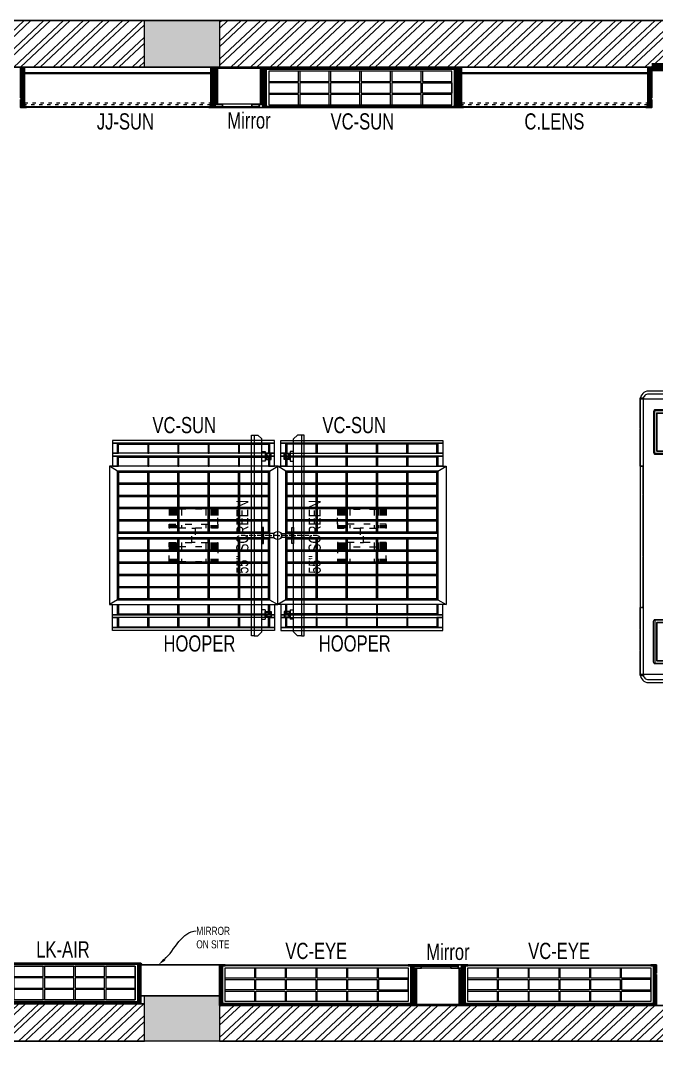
# Model space of a CAD drawing. Header units: feet. Extents: x 2953239 to 2976710, y -6058765 to -6052421.
# Drawn here: x 2962333 to 2966262, y -6058765 to -6052421 of the extents above; entities that cross this region are included whole.
import ezdxf
from ezdxf import colors
from ezdxf.entities.mleader import LeaderData, LeaderLine
from ezdxf.math import Vec2, Vec3

# ---------------------------------------------------------------- set-up
doc = ezdxf.new("R2010")
doc.units = ezdxf.units.FT
doc.header["$LTSCALE"] = 33
doc.header["$MEASUREMENT"] = 0
for name, pattern in [('ACAD_ISO03W100', [30, 12, -18]), ('DASHDOT2', [0.5, 0.25, -0.125, 0, -0.125]), ('HIDDENX2', [0.75, 0.5, -0.25])]:
    doc.linetypes.add(name, pattern=pattern)
doc.layers.add('A-WALL', color=1, linetype='Continuous')
for name, color, linetype, lineweight in [('Column', 243, 'Continuous', 9), ('LENS-DIM', 252, 'Continuous', 5), ('LENS-PARTITION', 21, 'Continuous', 25), ('LENS-TEXT', 31, 'Continuous', 5), ('LENS_DIMENSION', 193, 'Continuous', 0), ('LENS_TEXT', 31, 'Continuous', 5), ('LK-EQPMT', 3, 'Continuous', 18), ('LK-FF&E FLOOR', 1, 'Continuous', 9), ('LK-FF&E WALL', 1, 'Continuous', 9), ('LK-IT', 3, 'Continuous', 18), ('LK-MIRROR', 133, 'Continuous', 13), ('LN-ELEVATION-1', 81, 'Continuous', 25), ('LN-ELEVATION-2', 103, 'Continuous', 20), ('LN-ELEVATION-3', 125, 'Continuous', 18), ('LN-ELEVATION-4', 145, 'Continuous', 13), ('LN-ELEVATION-5', 167, 'Continuous', 5), ('LN-HATCH', 251, 'Continuous', 0), ('PLANO-TXT', 252, 'Continuous', 5)]:
    doc.layers.add(name, color=color, linetype=linetype, lineweight=lineweight)
doc.styles.add('LK TXT', font='GILC____.TTF', dxfattribs={"height": 100})
doc.styles.get("Standard").update_dxf_attribs({"font": 'GILC____.TTF'})
pattern_1 = [(223.1105193, (-3154256.6, 5463754.2), (56.8937008, -60.7755651), []), (223.1105193, (-3154295.82, 5463755.49), (56.8937008, -60.7755651), [])]
pattern_2 = [(45, (7858054.0837, 3504049.203), (-4.4901280605, 4.4901280605), [])]
pattern_3 = [(45, (7858558.917, 3503823.203), (-4.4901280605, 4.4901280605), [])]

# ---------------------------------------------------------------- blocks, each defined once
blk = doc.blocks.new('A$Ced2d732d')
at = {"layer": 'Column'}
h = blk.add_hatch(color=8, dxfattribs=at)
h.dxf.hatch_style = 1
h.paths.add_polyline_path([(17109, 6285.8), (17109, 6343.8), (16640, 6343.8), (16640, 6275.8), (16640, 6055.7), (17109, 6055.7)])
h.paths.add_polyline_path([(23471, 6343.8), (23091, 6343.8), (23091, 6125.8), (23091, 6055.8), (23241, 6055.8), (23471, 6055.8)])
h.paths.add_polyline_path([(23471, 309.8), (23241, 309.8), (23081, 309.8), (23081, 269.8), (23081, 39.7), (23471, 39.7)])
h.paths.add_polyline_path([(17097, 269.8), (17097, 319.8), (16640, 319.8), (16640, 259.8), (16640, 39.7), (17097, 39.7)])
h.paths.add_polyline_path([(10323, 259.8), (10323, 319.8), (9860, 319.8), (9860, 269.8), (9860, 39.7), (10323, 39.7)])
h.paths.add_polyline_path([(3427, 594.8), (2880, 595), (2880, 66.1), (2880, 39.7), (3427, 39.8), (3427, 269.8)])
h.paths.add_polyline_path([(750, 315), (440, 315), (0, 315), (0, 0), (750, 0)])
h.paths.add_polyline_path([(3394, 6343.8), (2880, 6343.8), (2880, 5813.8), (3394, 5813.8), (3394, 6055.8)])
h.paths.add_polyline_path([(750, 6338.8), (0, 6338.8), (0, 6023.8), (750, 6023.8)])
h.paths.add_polyline_path([(10323, 6276), (10323, 6343.8), (9860, 6343.8), (9860, 6286), (9860, 6055.8), (10323, 6055.8)])
at = {"layer": 'LN-HATCH'}
h = blk.add_hatch(dxfattribs=at)
h.set_pattern_fill('ANSI32', color=256, scale=222, angle=178.11052)
h.set_pattern_definition(pattern_1)
h.paths.add_polyline_path([(9860, 6286), (9860, 6343.8), (3394, 6343.8), (3394, 6055.8), (9860, 6055.8)])
h.paths.add_polyline_path([(16640, 6275.8), (16640, 6343.8), (10323, 6343.8), (10323, 6276), (10323, 6055.8), (16640, 6055.8)])
h.paths.add_polyline_path([(23091, 6343.8), (17109, 6343.8), (17109, 6285.8), (17109, 6125.8), (23091, 6125.8)])
h.paths.add_polyline_path([(23471, 6055.8), (23241, 6055.8), (23241, 309.8), (23471, 309.8)])
h.paths.add_polyline_path([(23081, 269.8), (17097, 269.8), (17097, 39.7), (23081, 39.7)])
h.paths.add_polyline_path([(9860, 269.8), (3427, 269.8), (3427, 39.7), (9860, 39.7)])
h = blk.add_hatch(dxfattribs=at)
h.set_pattern_fill('ANSI32', color=256, scale=222, angle=178.11052)
h.set_pattern_definition(pattern_1)
h.paths.add_polyline_path([(16640, 259.8), (10323, 259.8), (10323, 39.7), (16640, 39.7)])
at = {"layer": 'A-WALL'}
for p, q in [((3394, 6343.8), (17109, 6343.8)), ((3394, 6055.8), (9860, 6055.8)), ((10323, 6055.8), (16640, 6055.9)), ((9860, 269.8), (3427, 269.8)), ((16640, 259.8), (10323, 259.8)), ((9860, 39.7), (3427, 39.7)), ((16640, 39.7), (10323, 39.7))]:
    blk.add_line(p, q, dxfattribs=at)
at = {"layer": 'Column'}
for points in [[(10323, 6276), (10323, 6055.8), (9860, 6055.8), (9860, 6286), (9860, 6343.8), (10323, 6343.8)], [(10323, 259.8), (10323, 39.7), (9860, 39.7), (9860, 269.8), (9860, 319.8), (10323, 319.8)]]:
    blk.add_lwpolyline(points, close=True, dxfattribs=at)
blk = doc.blocks.new('VC HD 1200')
at = {"layer": 'LN-HATCH', "ltscale": 0.5}
h = blk.add_hatch(dxfattribs=at)
h.set_pattern_fill('ANSI31', color=256, scale=2)
h.set_pattern_definition([(45, (3760859.753, 1795248.936), (-4.490128061, 4.490128061), [])])
h.paths.add_polyline_path([(-1200, 250), (-1200, 60), (-1194, 60), (-1194, 50), (-1200, 50), (-1200, 6), (-1182, 6), (-1182, 250)])
h = blk.add_hatch(dxfattribs=at)
h.set_pattern_fill('ANSI31', color=256, scale=2)
h.set_pattern_definition(pattern_2)
h.paths.add_polyline_path([(0, 250), (0, 60), (-6, 60), (-6, 50), (0, 50), (0, 6), (-18, 6), (-18, 250)])
h = blk.add_hatch(dxfattribs=at)
h.set_pattern_fill('ANSI31', color=256, scale=2)
h.set_pattern_definition([(45, (7858047.0837, 3504049.203), (-4.4901280605, 4.4901280605), [])])
h.paths.add_polyline_path([(-1165, 6), (-1165, 0), (-1200, 0), (-1200, 6)])
h = blk.add_hatch(dxfattribs=at)
h.set_pattern_fill('ANSI31', color=256, scale=2)
h.set_pattern_definition(pattern_2)
h.paths.add_polyline_path([(-28, 6), (-28, 0), (0, 0), (0, 6)])
at = {"layer": 'LN-ELEVATION-1', "ltscale": 0.5}
for points in [[(-1200, 250), (-1200, 60), (-1194, 60), (-1194, 50), (-1200, 50), (-1200, 6), (-1182, 6), (-1182, 250)], [(-18, 238), (-1182, 238), (-1182, 244), (-18, 244)], [(0, 250), (0, 60), (-6, 60), (-6, 50), (0, 50), (0, 6), (-18, 6), (-18, 250)], [(-1165, 6), (-1165, 0), (-1200, 0), (-1200, 6)], [(-35, 6), (-35, 0), (0, 0), (0, 6)]]:
    blk.add_lwpolyline(points, close=True, dxfattribs=at)
at = {"layer": 'LN-ELEVATION-3', "ltscale": 0.5}
for p, q in [((-1182, 250), (-18, 250)), ((-1165, 6), (-35, 6)), ((-35, 0), (-1165, 0))]:
    blk.add_line(p, q, dxfattribs=at)
for points in [[(-1165, 226), (-35, 226), (-35, 18), (-1165, 18)], [(-1165, 226), (-983.3, 226), (-983.3, 162), (-1165, 162)], [(-975.3, 226), (-793.7, 226), (-793.7, 162), (-975.3, 162)], [(-785.7, 226), (-604, 226), (-604, 162), (-785.7, 162)], [(-596, 226), (-414.3, 226), (-414.3, 162), (-596, 162)], [(-406.3, 226), (-224.7, 226), (-224.7, 162), (-406.3, 162)], [(-216.7, 226), (-35, 226), (-35, 162), (-216.7, 162)], [(-1165, 90), (-983.3, 90), (-983.3, 154), (-1165, 154)], [(-975.3, 154), (-793.7, 154), (-793.7, 90), (-975.3, 90)], [(-785.7, 154), (-604, 154), (-604, 90), (-785.7, 90)], [(-596, 154), (-414.3, 154), (-414.3, 90), (-596, 90)], [(-406.3, 154), (-224.7, 154), (-224.7, 90), (-406.3, 90)], [(-216.7, 154), (-35, 154), (-35, 90), (-216.7, 90)], [(-1165, 82), (-983.3, 82), (-983.3, 18), (-1165, 18)], [(-975.3, 82), (-793.7, 82), (-793.7, 18), (-975.3, 18)], [(-785.7, 82), (-604, 82), (-604, 18), (-785.7, 18)], [(-596, 82), (-414.3, 82), (-414.3, 18), (-596, 18)], [(-406.3, 82), (-224.7, 82), (-224.7, 18), (-406.3, 18)], [(-216.7, 82), (-35, 82), (-35, 18), (-216.7, 18)]]:
    blk.add_lwpolyline(points, close=True, dxfattribs=at)
blk = doc.blocks.new('MIRROR')
at = {"layer": 'LN-HATCH', "ltscale": 0.5}
h = blk.add_hatch(dxfattribs=at)
h.set_pattern_fill('ANSI31', color=256, scale=2)
h.set_pattern_definition([(45, (4060433.7416, 1708720.787), (-4.4901280605, 4.4901280605), [])])
h.paths.add_polyline_path([(212.9, 101.3), (230.9, 101.3), (230.9, -127.7), (212.9, -127.7)])
h.paths.add_polyline_path([(230.9, 95.3), (494.9, 95.3), (494.9, 101.3), (230.9, 101.3)])
h.paths.add_polyline_path([(512.9, 101.3), (494.9, 101.3), (494.9, -127.7), (512.9, -127.7)])
at = {"layer": 'Defpoints'}
blk.add_lwpolyline([(512.9, 101.3), (212.9, 101.3), (212.9, -148.7), (512.9, -148.7)], close=True, dxfattribs=at)
at = {"layer": 'LN-ELEVATION-1'}
for points in [[(212.9, 101.3), (230.9, 101.3), (230.9, -127.7), (212.9, -127.7)], [(230.9, 95.3), (494.9, 95.3), (494.9, 101.3), (230.9, 101.3)], [(512.9, 101.3), (494.9, 101.3), (494.9, -127.7), (512.9, -127.7)], [(259.9, -141.7), (259.9, -127.7), (214.9, -127.7), (214.9, -148.7), (223.9, -148.7), (223.9, -147.2), (216.4, -147.2), (216.4, -141.7)], [(442.9, -141.7), (442.9, -127.7), (487.9, -127.7), (487.9, -148.7), (478.9, -148.7), (478.9, -147.2), (486.4, -147.2), (486.4, -141.7)], [(504.9, -148.7), (504.9, -147.2), (509.4, -147.2), (509.4, -129.2), (487.9, -129.2), (487.9, -127.7), (510.9, -127.7), (510.9, -148.7)]]:
    blk.add_lwpolyline(points, close=True, dxfattribs=at)
at = {"layer": 'LN-ELEVATION-2', "color": 4, "lineweight": 0}
blk.add_lwpolyline([(216.4, -141.7), (486.4, -141.7), (486.4, -147.2), (216.4, -147.2)], close=True, dxfattribs=at)
at = {"layer": 'LN-ELEVATION-2'}
blk.add_lwpolyline([(259.9, -141.7), (442.9, -141.7), (442.9, -127.7), (259.9, -127.7)], close=True, dxfattribs=at)
at = {"layer": 'LN-ELEVATION-4', "ltscale": 0.5}
blk.add_line((478.9, -148.7), (223.9, -148.7), dxfattribs=at)
blk = doc.blocks.new('CLENS 1200')
at = {"layer": 'LN-HATCH', "ltscale": 0.5}
h = blk.add_hatch(dxfattribs=at)
h.set_pattern_fill('ANSI31', color=256, scale=2)
h.set_pattern_definition([(45, (4092853.4493, 1690921.992), (-4.4901280605, 4.4901280605), [])])
h.paths.add_polyline_path([(0, 250), (0, 60), (6, 60), (6, 50), (0, 50), (0, 6), (25, 6), (25, 250)])
h.paths.add_polyline_path([(1175, 210), (25, 210), (25, 216), (1175, 216)])
h.paths.add_polyline_path([(35, 6), (35, 0), (0, 0), (0, 6)])
h.paths.add_polyline_path([(1200, 250), (1200, 60), (1194, 60), (1194, 50), (1200, 50), (1200, 6), (1175, 6), (1175, 250)])
h.paths.add_polyline_path([(1165, 6), (1165, 0), (1200, 0), (1200, 6)])
at = {"layer": 'LN-ELEVATION-1', "ltscale": 0.5}
for points in [[(0, 250), (0, 60), (6, 60), (6, 50), (0, 50), (0, 6), (25, 6), (25, 250)], [(1175, 210), (25, 210), (25, 216), (1175, 216)], [(1200, 250), (1200, 60), (1194, 60), (1194, 50), (1200, 50), (1200, 6), (1175, 6), (1175, 250)], [(35, 6), (35, 0), (0, 0), (0, 6)], [(1165, 6), (1165, 0), (1200, 0), (1200, 6)]]:
    blk.add_lwpolyline(points, close=True, dxfattribs=at)
at = {"layer": 'LN-ELEVATION-3', "ltscale": 0.5}
for p, q in [((25, 250), (1175, 250)), ((35, 6), (1165, 6)), ((1165, 0), (35, 0))]:
    blk.add_line(p, q, dxfattribs=at)
at = {"layer": 'LN-ELEVATION-4', "linetype": 'ACAD_ISO03W100', "ltscale": 0.05}
blk.add_lwpolyline([(25, 30), (1175, 30), (1175, 18), (25, 18)], close=True, dxfattribs=at)
blk = doc.blocks.new('JJ SH 1200')
at = {"layer": 'LN-HATCH', "ltscale": 0.5}
h = blk.add_hatch(dxfattribs=at)
h.set_pattern_fill('ANSI31', color=256, scale=2)
h.set_pattern_definition([(45, (4097187.331, 1708800.267), (-4.4901280605, 4.4901280605), [])])
h.paths.add_polyline_path([(792.1, 220), (792.1, 30), (786.1, 30), (786.1, 20), (792.1, 20), (792.1, -24), (767.1, -24), (767.1, 220)])
h.paths.add_polyline_path([(-382.9, 180), (767.1, 180), (767.1, 186), (-382.9, 186)])
h.paths.add_polyline_path([(757.1, -24), (757.1, -30), (792.1, -30), (792.1, -24)])
h.paths.add_polyline_path([(-407.9, 220), (-407.9, 30), (-401.9, 30), (-401.9, 20), (-407.9, 20), (-407.9, -24), (-382.9, -24), (-382.9, 220)])
h.paths.add_polyline_path([(-372.9, -24), (-372.9, -30), (-407.9, -30), (-407.9, -24)])
at = {"layer": 'LN-ELEVATION-1', "ltscale": 0.5}
for points in [[(-407.9, 220), (-407.9, 30), (-401.9, 30), (-401.9, 20), (-407.9, 20), (-407.9, -24), (-382.9, -24), (-382.9, 220)], [(792.1, 220), (792.1, 30), (786.1, 30), (786.1, 20), (792.1, 20), (792.1, -24), (767.1, -24), (767.1, 220)], [(-382.9, 180), (767.1, 180), (767.1, 186), (-382.9, 186)], [(-372.9, -24), (-372.9, -30), (-407.9, -30), (-407.9, -24)], [(757.1, -24), (757.1, -30), (792.1, -30), (792.1, -24)]]:
    blk.add_lwpolyline(points, close=True, dxfattribs=at)
at = {"layer": 'LN-ELEVATION-3', "ltscale": 0.5}
for p, q in [((767.1, 220), (-382.9, 220)), ((757.1, -24), (-372.9, -24)), ((-372.9, -30), (757.1, -30))]:
    blk.add_line(p, q, dxfattribs=at)
at = {"layer": 'LN-ELEVATION-4', "linetype": 'ACAD_ISO03W100', "ltscale": 0.05}
blk.add_lwpolyline([(767.1, 0), (-382.9, 0), (-382.9, -12), (767.1, -12)], close=True, dxfattribs=at)
blk = doc.blocks.new('VC HD 1010')
at = {"layer": 'LN-HATCH', "ltscale": 0.5}
h = blk.add_hatch(dxfattribs=at)
h.set_pattern_fill('ANSI31', color=256, scale=2)
h.set_pattern_definition([(45, (3761554.586, 1795022.936), (-4.490128061, 4.490128061), [])])
h.paths.add_polyline_path([(-505.2, 24), (-505.2, -166), (-499.2, -166), (-499.2, -176), (-505.2, -176), (-505.2, -220), (-487.2, -220), (-487.2, 24)])
h = blk.add_hatch(dxfattribs=at)
h.set_pattern_fill('ANSI31', color=256, scale=2)
h.set_pattern_definition(pattern_3)
h.paths.add_polyline_path([(504.8, 24), (504.8, -166), (498.8, -166), (498.8, -176), (504.8, -176), (504.8, -220), (486.8, -220), (486.8, 24)])
h = blk.add_hatch(dxfattribs=at)
h.set_pattern_fill('ANSI31', color=256, scale=2)
h.set_pattern_definition([(45, (7858741.917, 3503823.203), (-4.4901280605, 4.4901280605), [])])
h.paths.add_polyline_path([(-470.2, -220), (-470.2, -226), (-505.2, -226), (-505.2, -220)])
h = blk.add_hatch(dxfattribs=at)
h.set_pattern_fill('ANSI31', color=256, scale=2)
h.set_pattern_definition(pattern_3)
h.paths.add_polyline_path([(476.8, -220), (476.8, -226), (511.8, -226), (511.8, -220)])
at = {"layer": 'LN-ELEVATION-1', "ltscale": 0.5}
for points in [[(-505.2, 24), (-505.2, -166), (-499.2, -166), (-499.2, -176), (-505.2, -176), (-505.2, -220), (-487.2, -220), (-487.2, 24)], [(486.8, 12), (-487.2, 12), (-487.2, 18), (486.8, 18)], [(504.8, 24), (504.8, -166), (498.8, -166), (498.8, -176), (504.8, -176), (504.8, -220), (486.8, -220), (486.8, 24)], [(-470.2, -220), (-470.2, -226), (-505.2, -226), (-505.2, -220)], [(469.8, -220), (469.8, -226), (504.8, -226), (504.8, -220)]]:
    blk.add_lwpolyline(points, close=True, dxfattribs=at)
at = {"layer": 'LN-ELEVATION-2', "ltscale": 0.5}
blk.add_lwpolyline([(470.2, 0), (-470.2, 0), (-470.2, -208), (470.2, -208)], close=True, dxfattribs=at)
at = {"layer": 'LN-ELEVATION-3', "ltscale": 0.5}
for p, q in [((-487.2, 24), (486.8, 24)), ((-470.2, -220), (469.8, -220)), ((469.8, -226), (-470.2, -226))]:
    blk.add_line(p, q, dxfattribs=at)
for points in [[(-470.2, 0), (-288.5, 0), (-288.5, -64), (-470.2, -64)], [(-280.5, 0), (-98.8, 0), (-98.8, -64), (-280.5, -64)], [(-90.8, 0), (90.8, 0), (90.8, -64), (-90.8, -64)], [(98.8, 0), (280.5, 0), (280.5, -64), (98.8, -64)], [(288.5, 0), (470.2, 0), (470.2, -64), (288.5, -64)], [(-470.2, -136), (-288.5, -136), (-288.5, -72), (-470.2, -72)], [(-280.5, -72), (-98.8, -72), (-98.8, -136), (-280.5, -136)], [(-90.8, -72), (90.8, -72), (90.8, -136), (-90.8, -136)], [(98.8, -72), (280.5, -72), (280.5, -136), (98.8, -136)], [(288.5, -72), (470.2, -72), (470.2, -136), (288.5, -136)], [(-470.2, -144), (-288.5, -144), (-288.5, -208), (-470.2, -208)], [(-280.5, -144), (-98.8, -144), (-98.8, -208), (-280.5, -208)], [(-90.8, -144), (90.8, -144), (90.8, -208), (-90.8, -208)], [(98.8, -144), (280.5, -144), (280.5, -208), (98.8, -208)], [(288.5, -144), (470.2, -144), (470.2, -208), (288.5, -208)]]:
    blk.add_lwpolyline(points, close=True, dxfattribs=at)
blk = doc.blocks.new('ffgd')
at = {"layer": 'LN-ELEVATION-4', "linetype": 'ACAD_ISO03W100', "ltscale": 0.1}
blk.add_lwpolyline([(0, 47.3), (0, -41.5), (-20, -41.5), (-20, 47.3)], close=True, dxfattribs=at)
at = {"layer": 'LN-ELEVATION-5', "linetype": 'ACAD_ISO03W100', "ltscale": 0.1}
for p, q in [((-159.9, 165.7), (-159.9, 47.3)), ((-159.7, 165.7), (-159.7, 47.3)), ((-159.4, 165.7), (-159.4, 47.3)), ((-159, 165.7), (-159, 47.3)), ((-158.5, 165.7), (-158.5, 47.3)), ((-157.9, 165.7), (-157.9, 47.3)), ((-157.1, 165.7), (-157.1, 47.3)), ((-156.1, 165.7), (-156.1, 47.3)), ((-154.1, 165.7), (-154.1, 47.3)), ((-151.1, 165.7), (-151.1, 47.3)), ((-146.1, 165.7), (-146.1, 47.3)), ((-141.1, 165.7), (-141.1, 47.3)), ((-135.1, 165.7), (-135.1, 47.3)), ((-128.1, 165.7), (-128.1, 47.3)), ((-120.1, 165.7), (-120.1, 47.3)), ((-111.1, 165.7), (-111.1, 47.3)), ((-102.1, 165.7), (-102.1, 47.3)), ((-85, 165.7), (-85, 47.3)), ((65, 165.7), (65, 47.3)), ((82.1, 165.7), (82.1, 47.3)), ((91.1, 165.7), (91.1, 47.3)), ((100.1, 165.7), (100.1, 47.3)), ((108.1, 165.7), (108.1, 47.3)), ((115.1, 165.7), (115.1, 47.3)), ((121.1, 165.7), (121.1, 47.3)), ((126.1, 165.7), (126.1, 47.3)), ((131.1, 165.7), (131.1, 47.3)), ((134.1, 165.7), (134.1, 47.3)), ((136.1, 165.7), (136.1, 47.3)), ((137.1, 165.7), (137.1, 47.3)), ((137.9, 165.7), (137.9, 47.3)), ((138.5, 165.7), (138.5, 47.3)), ((139, 165.7), (139, 47.3)), ((139.4, 165.7), (139.4, 47.3)), ((139.7, 165.7), (139.7, 47.3)), ((139.9, 165.7), (139.9, 47.3)), ((-159.9, -41.5), (-159.9, -159.9)), ((-159.7, -41.5), (-159.7, -159.9)), ((-159.4, -41.5), (-159.4, -159.9)), ((-159, -41.5), (-159, -159.9)), ((-158.5, -41.5), (-158.5, -159.9)), ((-157.9, -41.5), (-157.9, -159.9)), ((-157.1, -41.5), (-157.1, -159.9)), ((-156.1, -41.5), (-156.1, -159.9)), ((-154.1, -41.5), (-154.1, -159.9)), ((-151.1, -41.5), (-151.1, -159.9)), ((-146.1, -41.5), (-146.1, -159.9)), ((-141.1, -41.5), (-141.1, -159.9)), ((-135.1, -41.5), (-135.1, -159.9)), ((-128.1, -41.5), (-128.1, -159.9)), ((-120.1, -41.5), (-120.1, -159.9)), ((-111.1, -41.5), (-111.1, -159.9)), ((-102.1, -41.5), (-102.1, -159.9)), ((-85, -41.5), (-85, -159.9)), ((65, -41.5), (65, -159.9)), ((82.1, -41.5), (82.1, -159.9)), ((91.1, -41.5), (91.1, -159.9)), ((100.1, -41.5), (100.1, -159.9)), ((108.1, -41.5), (108.1, -159.9)), ((115.1, -41.5), (115.1, -159.9)), ((121.1, -41.5), (121.1, -159.9)), ((126.1, -41.5), (126.1, -159.9)), ((131.1, -41.5), (131.1, -159.9)), ((134.1, -41.5), (134.1, -159.9)), ((136.1, -41.5), (136.1, -159.9)), ((137.1, -41.5), (137.1, -159.9)), ((137.9, -41.5), (137.9, -159.9)), ((138.5, -41.5), (138.5, -159.9)), ((139, -41.5), (139, -159.9)), ((139.4, -41.5), (139.4, -159.9)), ((139.7, -41.5), (139.7, -159.9)), ((139.9, -41.5), (139.9, -159.9))]:
    blk.add_line(p, q, dxfattribs=at)
for points in [[(140, 73), (140, 165.7), (-160, 165.7), (-160, 73)], [(140, -67.1), (140, -159.9), (-160, -159.9), (-160, -67.1)]]:
    blk.add_lwpolyline(points, dxfattribs=at)
for points in [[(140, 73), (140, 47.3), (-160, 47.3), (-160, 73)], [(140, -41.5), (140, -67.1), (-160, -67.1), (-160, -41.5)]]:
    blk.add_lwpolyline(points, close=True, dxfattribs=at)
blk = doc.blocks.new('EURO 1040 x 1175')
at = {"layer": 'LN-ELEVATION-1'}
for points in [[(-470, -327.4), (470, -327.4), (470, 467.6), (-470, 467.6)], [(-470, 85.1), (470, 85.1), (470, 467.6), (-470, 467.6)], [(-283.2, 85.1), (-277.2, 85.1), (-277.2, 467.6), (-283.2, 467.6)], [(-96.4, 85.1), (-90.4, 85.1), (-90.4, 467.6), (-96.4, 467.6)], [(90.4, 85.1), (96.4, 85.1), (96.4, 467.6), (90.4, 467.6)], [(277.2, 85.1), (283.2, 85.1), (283.2, 467.6), (277.2, 467.6)], [(-470, 386.6), (-283.2, 386.6), (-283.2, 392.6), (-470, 392.6)], [(-277.2, 386.6), (-96.4, 386.6), (-96.4, 392.6), (-277.2, 392.6)], [(-90.4, 386.6), (90.4, 386.6), (90.4, 392.6), (-90.4, 392.6)], [(96.4, 386.6), (277.2, 386.6), (277.2, 392.6), (96.4, 392.6)], [(283.2, 386.6), (470, 386.6), (470, 392.6), (283.2, 392.6)], [(-470, 311.2), (-283.2, 311.2), (-283.2, 317.2), (-470, 317.2)], [(-277.2, 311.2), (-96.4, 311.2), (-96.4, 317.2), (-277.2, 317.2)], [(-90.4, 311.2), (90.4, 311.2), (90.4, 317.2), (-90.4, 317.2)], [(96.4, 311.2), (277.2, 311.2), (277.2, 317.2), (96.4, 317.2)], [(283.2, 311.2), (470, 311.2), (470, 317.2), (283.2, 317.2)], [(-470, 235.8), (-283.2, 235.8), (-283.2, 241.8), (-470, 241.8)], [(-277.2, 235.8), (-96.4, 235.8), (-96.4, 241.8), (-277.2, 241.8)], [(-90.4, 235.8), (90.4, 235.8), (90.4, 241.8), (-90.4, 241.8)], [(96.4, 235.8), (277.2, 235.8), (277.2, 241.8), (96.4, 241.8)], [(283.2, 235.8), (470, 235.8), (470, 241.8), (283.2, 241.8)], [(-470, 160.4), (-283.2, 160.4), (-283.2, 166.4), (-470, 166.4)], [(-277.2, 160.4), (-96.4, 160.4), (-96.4, 166.4), (-277.2, 166.4)], [(-90.4, 160.4), (90.4, 160.4), (90.4, 166.4), (-90.4, 166.4)], [(96.4, 160.4), (277.2, 160.4), (277.2, 166.4), (96.4, 166.4)], [(283.2, 160.4), (470, 160.4), (470, 166.4), (283.2, 166.4)], [(-470, 85.1), (470, 85.1), (470, 55.1), (-470, 55.1)], [(-470, 55.1), (470, 55.1), (470, -327.4), (-470, -327.4)], [(-283.2, 55.1), (-277.2, 55.1), (-277.2, -327.4), (-283.2, -327.4)], [(-96.4, 55.1), (-90.4, 55.1), (-90.4, -327.4), (-96.4, -327.4)], [(90.4, 55.1), (96.4, 55.1), (96.4, -327.4), (90.4, -327.4)], [(277.2, 55.1), (283.2, 55.1), (283.2, -327.4), (277.2, -327.4)], [(-470, -20.3), (-283.2, -20.3), (-283.2, -26.3), (-470, -26.3)], [(-277.2, -20.3), (-96.4, -20.3), (-96.4, -26.3), (-277.2, -26.3)], [(-90.4, -20.3), (90.4, -20.3), (90.4, -26.3), (-90.4, -26.3)], [(96.4, -20.3), (277.2, -20.3), (277.2, -26.3), (96.4, -26.3)], [(283.2, -20.3), (470, -20.3), (470, -26.3), (283.2, -26.3)], [(-470, -95.7), (-283.2, -95.7), (-283.2, -101.7), (-470, -101.7)], [(-277.2, -95.7), (-96.4, -95.7), (-96.4, -101.7), (-277.2, -101.7)], [(-90.4, -95.7), (90.4, -95.7), (90.4, -101.7), (-90.4, -101.7)], [(96.4, -95.7), (277.2, -95.7), (277.2, -101.7), (96.4, -101.7)], [(283.2, -95.7), (470, -95.7), (470, -101.7), (283.2, -101.7)], [(-470, -171.1), (-283.2, -171.1), (-283.2, -177.1), (-470, -177.1)], [(-277.2, -171.1), (-96.4, -171.1), (-96.4, -177.1), (-277.2, -177.1)], [(-90.4, -171.1), (90.4, -171.1), (90.4, -177.1), (-90.4, -177.1)], [(96.4, -171.1), (277.2, -171.1), (277.2, -177.1), (96.4, -177.1)], [(283.2, -171.1), (470, -171.1), (470, -177.1), (283.2, -177.1)], [(-470, -246.4), (-283.2, -246.4), (-283.2, -252.4), (-470, -252.4)], [(-277.2, -246.4), (-96.4, -246.4), (-96.4, -252.4), (-277.2, -252.4)], [(-90.4, -246.4), (90.4, -246.4), (90.4, -252.4), (-90.4, -252.4)], [(96.4, -246.4), (277.2, -246.4), (277.2, -252.4), (96.4, -252.4)], [(283.2, -246.4), (470, -246.4), (470, -252.4), (283.2, -252.4)]]:
    blk.add_lwpolyline(points, close=True, dxfattribs=at)
for points in [[(-283.2, 461.6), (-464, 461.6), (-464, 317.2)], [(-96.4, 461.6), (-277.2, 461.6)], [(90.4, 461.6), (-90.4, 461.6)], [(277.2, 461.6), (96.4, 461.6)], [(464, 317.2), (464, 461.6), (283.2, 461.6)], [(-464, 311.2), (-464, 241.8)], [(464, 241.8), (464, 311.2)], [(-464, 235.8), (-464, 166.4)], [(464, 166.4), (464, 235.8)], [(-464, 160.4), (-464, 91.1), (-283.2, 91.1)], [(283.2, 91.1), (464, 91.1), (464, 160.4)], [(-277.2, 91.1), (-96.4, 91.1)], [(-90.4, 91.1), (90.4, 91.1)], [(96.4, 91.1), (277.2, 91.1)], [(-464, -20.3), (-464, 49.1), (-283.2, 49.1)], [(-277.2, 49.1), (-96.4, 49.1)], [(-90.4, 49.1), (90.4, 49.1)], [(96.4, 49.1), (277.2, 49.1)], [(283.2, 49.1), (464, 49.1), (464, -20.3)], [(-464, -95.7), (-464, -26.3)], [(464, -26.3), (464, -95.7)], [(-464, -171.1), (-464, -101.7)], [(464, -101.7), (464, -171.1)], [(-283.2, -321.4), (-464, -321.4), (-464, -177.1)], [(464, -177.1), (464, -321.4), (283.2, -321.4)], [(-96.4, -321.4), (-277.2, -321.4)], [(90.4, -321.4), (-90.4, -321.4)], [(277.2, -321.4), (96.4, -321.4)]]:
    blk.add_lwpolyline(points, dxfattribs=at)
at = {"layer": 'LN-ELEVATION-2'}
blk.add_lwpolyline([(-520, -357.4), (520, -357.4), (520, 497.6), (-520, 497.6)], close=True, dxfattribs=at)
for points in [[(-470, 467.6), (-520, 497.6)], [(470, 467.6), (520, 497.6)], [(-470, -327.4), (-520, -357.4)], [(470, -327.4), (520, -357.4)]]:
    blk.add_lwpolyline(points, dxfattribs=at)
at = {"layer": 'LN-ELEVATION-3'}
for points in [[(-500, 559.6), (500, 559.6), (500, 577.6), (-500, 577.6)], [(-500, 497.6), (-470, 497.6), (-470, 559.6), (-500, 559.6)], [(470, 497.6), (500, 497.6), (500, 559.6), (470, 559.6)], [(-500, -357.4), (-470, -357.4), (-470, -419.4), (-500, -419.4)], [(470, -357.4), (500, -357.4), (500, -419.4), (470, -419.4)], [(-500, -419.4), (500, -419.4), (500, -437.4), (-500, -437.4)]]:
    blk.add_lwpolyline(points, close=True, dxfattribs=at)
at = {"layer": 'LN-ELEVATION-4'}
for points in [[(-500, 639.6), (500, 639.6), (500, 657.6), (-500, 657.6)], [(-500, 577.6), (-470, 577.6), (-470, 639.6), (-500, 639.6)], [(470, 577.6), (500, 577.6), (500, 639.6), (470, 639.6)], [(-470, 497.6), (-464, 497.6), (-464, 559.6), (-470, 559.6)], [(-464, 553.6), (-283.2, 553.6), (-283.2, 559.6), (-464, 559.6)], [(-283.2, 497.6), (-277.2, 497.6), (-277.2, 559.6), (-283.2, 559.6)], [(-277.2, 553.6), (-96.4, 553.6), (-96.4, 559.6), (-277.2, 559.6)], [(-96.4, 497.6), (-90.4, 497.6), (-90.4, 559.6), (-96.4, 559.6)], [(-90.4, 553.6), (90.4, 553.6), (90.4, 559.6), (-90.4, 559.6)], [(90.4, 497.6), (96.4, 497.6), (96.4, 559.6), (90.4, 559.6)], [(96.4, 553.6), (277.2, 553.6), (277.2, 559.6), (96.4, 559.6)], [(277.2, 497.6), (283.2, 497.6), (283.2, 559.6), (277.2, 559.6)], [(283.2, 553.6), (464, 553.6), (464, 559.6), (283.2, 559.6)], [(464, 497.6), (470, 497.6), (470, 559.6), (464, 559.6)], [(-470, -357.4), (-464, -357.4), (-464, -419.4), (-470, -419.4)], [(-283.2, -357.4), (-277.2, -357.4), (-277.2, -419.4), (-283.2, -419.4)], [(-96.4, -357.4), (-90.4, -357.4), (-90.4, -419.4), (-96.4, -419.4)], [(90.4, -357.4), (96.4, -357.4), (96.4, -419.4), (90.4, -419.4)], [(277.2, -357.4), (283.2, -357.4), (283.2, -419.4), (277.2, -419.4)], [(464, -357.4), (470, -357.4), (470, -419.4), (464, -419.4)], [(-500, -437.4), (-470, -437.4), (-470, -499.4), (-500, -499.4)], [(-464, -413.4), (-283.2, -413.4), (-283.2, -419.4), (-464, -419.4)], [(-277.2, -413.4), (-96.4, -413.4), (-96.4, -419.4), (-277.2, -419.4)], [(-90.4, -413.4), (90.4, -413.4), (90.4, -419.4), (-90.4, -419.4)], [(96.4, -413.4), (277.2, -413.4), (277.2, -419.4), (96.4, -419.4)], [(283.2, -413.4), (464, -413.4), (464, -419.4), (283.2, -419.4)], [(470, -437.4), (500, -437.4), (500, -499.4), (470, -499.4)], [(-500, -499.4), (500, -499.4), (500, -517.4), (-500, -517.4)]]:
    blk.add_lwpolyline(points, close=True, dxfattribs=at)
at = {"layer": 'LN-ELEVATION-5'}
for points in [[(-470, 577.6), (-464, 577.6), (-464, 639.6), (-470, 639.6)], [(-464, 633.6), (-283.2, 633.6), (-283.2, 639.6), (-464, 639.6)], [(-283.2, 577.6), (-277.2, 577.6), (-277.2, 639.6), (-283.2, 639.6)], [(-277.2, 633.6), (-96.4, 633.6), (-96.4, 639.6), (-277.2, 639.6)], [(-96.4, 577.6), (-90.4, 577.6), (-90.4, 639.6), (-96.4, 639.6)], [(-90.4, 633.6), (90.4, 633.6), (90.4, 639.6), (-90.4, 639.6)], [(90.4, 577.6), (96.4, 577.6), (96.4, 639.6), (90.4, 639.6)], [(96.4, 633.6), (277.2, 633.6), (277.2, 639.6), (96.4, 639.6)], [(277.2, 577.6), (283.2, 577.6), (283.2, 639.6), (277.2, 639.6)], [(283.2, 633.6), (464, 633.6), (464, 639.6), (283.2, 639.6)], [(464, 577.6), (470, 577.6), (470, 639.6), (464, 639.6)], [(-470, -437.4), (-464, -437.4), (-464, -499.4), (-470, -499.4)], [(-283.2, -437.4), (-277.2, -437.4), (-277.2, -499.4), (-283.2, -499.4)], [(-96.4, -437.4), (-90.4, -437.4), (-90.4, -499.4), (-96.4, -499.4)], [(90.4, -437.4), (96.4, -437.4), (96.4, -499.4), (90.4, -499.4)], [(277.2, -437.4), (283.2, -437.4), (283.2, -499.4), (277.2, -499.4)], [(464, -437.4), (470, -437.4), (470, -499.4), (464, -499.4)], [(-464, -493.4), (-283.2, -493.4), (-283.2, -499.4), (-464, -499.4)], [(-277.2, -493.4), (-96.4, -493.4), (-96.4, -499.4), (-277.2, -499.4)], [(-90.4, -493.4), (90.4, -493.4), (90.4, -499.4), (-90.4, -499.4)], [(96.4, -493.4), (277.2, -493.4), (277.2, -499.4), (96.4, -499.4)], [(283.2, -493.4), (464, -493.4), (464, -499.4), (283.2, -499.4)]]:
    blk.add_lwpolyline(points, close=True, dxfattribs=at)
at = {"layer": 'LENS-DIM'}
blk.add_blockref('ffgd', (10, 67.1), dxfattribs=at)
blk = doc.blocks.new('I-PAD Frame')
at = {"color": 3, "linetype": 'Continuous'}
blk.add_lwpolyline([(357868.7, -232321.1), (358122.7, -232321.1, 0.414214), (358132.7, -232311.1), (358132.7, -232129.1, 0.414214), (358122.7, -232119.1), (357868.7, -232119.1, 0.414214), (357858.7, -232129.1), (357858.7, -232311.1, 0.414214)], format="xyb", close=True, dxfattribs=at)
at = {"color": 3, "linetype": 'Continuous', "lineweight": 25}
blk.add_lwpolyline([(358113.2, -232229.7), (358113.2, -232302.1), (357878.2, -232302.1), (357878.2, -232138.1), (358113.2, -232138.1), (358113.2, -232210.6, 0.327538), (358114.6, -232212.5, -0.733799), (358114.6, -232227.8, 0.327538)], format="xyb", close=True, dxfattribs=at)
blk = doc.blocks.new('Billing Counter 1800')
at = {"color": 5, "linetype": 'HIDDENX2', "ltscale": 0.025}
for p, q in [((-850, -375), (-850, 375)), ((850, -375), (850, 375))]:
    blk.add_line(p, q, dxfattribs=at)
at = {"color": 0, "linetype": 'Continuous'}
for p, q in [((850, 375), (-850, 375)), ((900, -325), (900, 325)), ((-850, -375), (850, -375))]:
    blk.add_line(p, q, dxfattribs=at)
at = {"color": 2, "linetype": 'Continuous'}
blk.add_line((849, -375), (850, -375), dxfattribs=at)
at = {"color": 2, "linetype": 'HIDDENX2', "ltscale": 0.025}
for points in [[(-858, 375), (-437.4, 375), (-437.4, 358), (-858, 358)], [(435.3, 375), (-435.3, 375), (-435.3, 358), (435.3, 358)], [(437.3, 375), (857.9, 375), (857.9, 358), (437.3, 358)], [(-858, -375), (-437.4, -375), (-437.4, -358), (-858, -358)], [(435.3, -375), (-435.3, -375), (-435.3, -358), (435.3, -358)], [(437.3, -375), (857.9, -375), (857.9, -358), (437.3, -358)]]:
    blk.add_lwpolyline(points, close=True, dxfattribs=at)
at = {"color": 5, "linetype": 'Continuous'}
for points in [[(-780.9, 97.3), (-513.9, 97.3), (-513.9, 286.2), (-780.9, 286.2)], [(780.9, 97.3), (513.9, 97.3), (513.9, 286.2), (780.9, 286.2)], [(-780.9, -97.3), (-513.9, -97.3), (-513.9, -286.2), (-780.9, -286.2)], [(780.9, -97.3), (513.9, -97.3), (513.9, -286.2), (780.9, -286.2)]]:
    blk.add_lwpolyline(points, close=True, dxfattribs=at)
at = {"color": 5, "linetype": 'HIDDENX2', "ltscale": 0.025}
blk.add_lwpolyline([(850, 8.5), (-850, 8.5), (-850, -8.5), (850, -8.5)], close=True, dxfattribs=at)
at = {"color": 0, "linetype": 'Continuous'}
for centre, start, end in [((-850, 325), 90, 180), ((850, 325), 0, 90), ((850, -325), 270, 0)]:
    blk.add_arc(centre, 50, start, end, dxfattribs=at)
at = {"layer": 'LN-ELEVATION-2'}
blk.add_line((-900, 325), (-900, -325), dxfattribs=at)
for points in [[(850, 375), (-850, 375, 0.414214), (-900, 325), (-900, -325, 0.414214), (-850, -375), (850, -375, 0.414214), (900, -325), (900, 325, 0.414214)], [(850, 357), (-850, 357, 0.414214), (-882, 325), (-882, -325, 0.414214), (-850, -357), (850, -357, 0.414214), (882, -325), (882, 325, 0.414214)]]:
    blk.add_lwpolyline(points, format="xyb", close=True, dxfattribs=at)
blk.add_lwpolyline([(-900, -8.5), (900, -8.5), (900, 8.5), (-900, 8.5)], close=True, dxfattribs=at)
blk.add_arc((-850, -325), 50, 180, 270, dxfattribs=at)
at = {"color": 2, "linetype": 'Continuous', "xscale": -1, "rotation": 180}
blk.add_blockref('I-PAD Frame', (-358643.2, -232028.4), dxfattribs=at)
at = {"color": 2, "linetype": 'Continuous', "rotation": 180}
blk.add_blockref('I-PAD Frame', (358643.2, -232028.4), dxfattribs=at)
at = {"color": 2, "linetype": 'Continuous'}
blk.add_blockref('I-PAD Frame', (-358643.2, 232028.4), dxfattribs=at)
at = {"color": 2, "linetype": 'Continuous', "xscale": -1}
blk.add_blockref('I-PAD Frame', (358643.2, 232028.4), dxfattribs=at)
at = {"layer": 'LENS-TEXT', "color": 0, "linetype": 'Continuous', "ltscale": 3, "insert": (-7.9, -8.9), "char_height": 100, "attachment_point": 5, "style": 'LK TXT'}
blk.add_mtext_dynamic_manual_height_columns('BILLING COUNTER', width=353.056, gutter_width=0.5, heights=[0], dxfattribs=at)
blk = doc.blocks.new('55INCH')
at = {"layer": 'LK-EQPMT', "ltscale": 12}
for p, q in [((2111558.8, 1135690.5), (2111583.2, 1135690.5)), ((2111583.2, 1135690.5), (2111607.7, 1135666)), ((2111607.7, 1134473.9), (2111607.7, 1135666)), ((2111607.7, 1135587.9), (2111627.2, 1135587.9)), ((2111627.2, 1135587.9), (2111627.2, 1135529.3)), ((2111627.2, 1135529.3), (2111607.7, 1135529.3)), ((2111627.2, 1134610.6), (2111607.7, 1134610.6)), ((2111627.2, 1134610.6), (2111627.2, 1134552)), ((2111607.7, 1134552), (2111627.2, 1134552)), ((2111583.2, 1134449.5), (2111607.7, 1134473.9)), ((2111558.8, 1134449.5), (2111583.2, 1134449.5))]:
    blk.add_line(p, q, dxfattribs=at)
at = {"layer": 'LK-EQPMT'}
for p, q in [((2111661.6, 1135543.3), (2111631, 1135573.9)), ((2111661.6, 1135573.9), (2111631, 1135543.3)), ((2111661.6, 1134597.1), (2111631, 1134566.5))]:
    blk.add_line(p, q, dxfattribs=at)
at = {"layer": 'LK-EQPMT', "ltscale": 12}
blk.add_lwpolyline([(2111542.6, 1135690.5), (2111558.8, 1135690.5), (2111558.8, 1134449.5), (2111542.6, 1134449.5)], close=True, dxfattribs=at)
at = {"layer": 'LK-EQPMT'}
for points in [[(2111627.2, 1135577.7), (2111627.2, 1135539.5), (2111665.4, 1135539.5), (2111665.4, 1135577.7)], [(2111631, 1135573.9), (2111631, 1135543.3), (2111661.6, 1135543.3), (2111661.6, 1135573.9)], [(2111627.2, 1134562.7), (2111627.2, 1134600.9), (2111665.4, 1134600.9), (2111665.4, 1134562.7)], [(2111631, 1134566.5), (2111631, 1134597.1), (2111661.6, 1134597.1), (2111661.6, 1134566.5)]]:
    blk.add_lwpolyline(points, close=True, dxfattribs=at)

msp = doc.modelspace()

# ---------------------------------------------------------------- linework, layer by layer
at = {"layer": 'LENS-PARTITION'}
msp.add_lwpolyline([(2963561.6, -6058255.1), (2963075.6, -6058255.1), (2963075.6, -6058445.1), (2963561.6, -6058445.1)], close=True, dxfattribs=at)
at = {"layer": 'LK-IT', "color": 1, "linetype": 'DASHDOT2', "ltscale": 3}
msp.add_line((2964166.1, -6055602.1), (2963677, -6055602.1), dxfattribs=at)
at = {"layer": 'LK-IT'}
for points in [[(2963824.1, -6055552.1), (2963824.1, -6055652.1), (2963834.1, -6055652.1), (2963834.1, -6055552.1)], [(2964019, -6055552.1), (2964019, -6055652.1), (2964009, -6055652.1), (2964009, -6055552.1)]]:
    msp.add_lwpolyline(points, close=True, dxfattribs=at)
for points in [[(2963899.9, -6055589.6), (2963834.1, -6055589.6), (2963834.1, -6055614.6), (2963899.9, -6055614.6, -0.267949), (2963899.9, -6055589.6, 1)], [(2963943.2, -6055589.6), (2964009, -6055589.6), (2964009, -6055614.6), (2963943.2, -6055614.6, 0.267949), (2963943.2, -6055589.6, -1)]]:
    msp.add_lwpolyline(points, format="xyb", dxfattribs=at)
at = {"layer": 'LK-IT', "color": 1}
msp.add_circle((2963921.6, -6055602.1), 25, dxfattribs=at)
at = {"layer": 'LK-MIRROR', "linetype": 'ACAD_ISO03W100', "ltscale": 0.05, "const_width": 50}
msp.add_lwpolyline([(2968261.5, -6052709), (2966232.6, -6052709.1)], dxfattribs=at)

# ---------------------------------------------------------------- block references
at = {"layer": 'LENS_DIMENSION'}
msp.add_blockref('A$Ced2d732d', (2953238.6, -6058764.9), dxfattribs=at)
at = {"layer": 'LK-FF&E FLOOR', "rotation": 90}
msp.add_blockref('Billing Counter 1800', (2966536.9, -6055610.6), dxfattribs=at)
at = {"layer": 'LK-FF&E FLOOR'}
msp.add_blockref('EURO 1040 x 1175', (2963401.6, -6055672.1), dxfattribs=at)
at = {"layer": 'LK-FF&E FLOOR', "xscale": -1}
msp.add_blockref('EURO 1040 x 1175', (2964441.6, -6055672.1), dxfattribs=at)
at = {"layer": 'LK-FF&E WALL', "xscale": -1}
for name, p in [('JJ SH 1200', (2963124.6, -6052929.1)), ('VC HD 1200', (2963832.6, -6052959.1))]:
    msp.add_blockref(name, p, dxfattribs=at)
at = {"layer": 'LK-FF&E WALL'}
for name, p in [('MIRROR', (2963319.6, -6052810.4)), ('CLENS 1200', (2965032.6, -6052959.1))]:
    msp.add_blockref(name, p, dxfattribs=at)
at = {"layer": 'LK-FF&E WALL', "xscale": -1, "rotation": 180}
for name, p in [('VC HD 1010', (2962570.7, -6058471.1)), ('MIRROR', (2964548.6, -6058403.7))]:
    msp.add_blockref(name, p, dxfattribs=at)
at = {"layer": 'LK-FF&E WALL', "rotation": 180}
for p in [(2963561.6, -6058255.1), (2965061.6, -6058255.1)]:
    msp.add_blockref('VC HD 1200', p, dxfattribs=at)
at = {"layer": 'LK-IT'}
msp.add_blockref('55INCH', (852216.5, -7190672), dxfattribs=at)
at = {"layer": 'LK-IT', "xscale": -1}
msp.add_blockref('55INCH', (5075626.6, -7190672), dxfattribs=at)

# ---------------------------------------------------------------- texts
at = {"layer": 'LENS-TEXT', "color": 0, "linetype": 'Continuous', "ltscale": 3, "char_height": 75, "width": 783.964, "attachment_point": 5, "rotation": 90, "style": 'LK TXT'}
for insert in [(2963703.3, -6055610.5), (2964150.3, -6055610.5)]:
    msp.add_mtext('\\pt225;55" SCREEN', dxfattribs=dict(at, insert=insert))
at = {"layer": 'LENS_TEXT', "linetype": 'Continuous', "ltscale": 3, "char_height": 100, "width": 324.474, "attachment_point": 5, "style": 'LK TXT'}
for insert in [(2963744.2, -6053039.1), (2964973.2, -6058175.1)]:
    msp.add_mtext('{\\C7;Mirror}', dxfattribs=dict(at, insert=insert))
at = {"layer": 'PLANO-TXT', "linetype": 'Continuous', "ltscale": 3, "char_height": 100, "width": 244.677, "attachment_point": 5, "style": 'LK TXT'}
for s, insert in [('JJ-SUN', (2962980.3, -6053045)), ('VC-SUN', (2964444.5, -6053045)), ('C.LENS', (2965630.9, -6053045)), ('VC-SUN', (2963343.8, -6054920.8)), ('VC-SUN', (2964393.9, -6054920.8)), ('HOOPER', (2963437.8, -6056269.8)), ('HOOPER', (2964397.4, -6056269.8)), ('LK-AIR', (2962594.6, -6058159.2)), ('VC-EYE', (2964159.9, -6058169.2)), ('VC-EYE', (2965659.9, -6058169.2))]:
    msp.add_mtext(s, dxfattribs=dict(at, insert=insert))

# ---------------------------------------------------------------- leaders
at = {"layer": 'LENS-TEXT', "color": 7}
ml = msp.add_multileader_mtext('Standard', dxfattribs=at)
ml.set_content('\\pxql,t3;{\\C0;MIRROR ON SITE}', color=1)
ml.set_leader_properties(color=256, linetype='ByLayer', lineweight=-1)
ml.build(insert=Vec2(0, 0))
ml.multileader.update_dxf_attribs({"leader_type": 2, "dogleg_length": 0.36, "arrow_head_size": 50})
ctx = ml.context
ctx.base_point, ctx.char_height, ctx.arrow_head_size, ctx.landing_gap_size, ctx.plane_origin = Vec3(2963418.6, -6058044.8, 0), 50, 50, 0.09, Vec3(2962746.3, -6057582.2, 0)
notes = []
notes.append((ctx, [(0, (1, 1, 0), (2963418.3, -6058044.8, 0), (1, 0), 0.36, [(0, [(2963183.8, -6058255.1, 0)], 0, [])])]))
ctx.mtext.insert, ctx.mtext.width, ctx.mtext.flow_direction = Vec3(2963418.7, -6058019.5, 0), 237.261, 5
for ctx, leaders in notes:
    for number, flags, end, landing, length, lines in leaders:
        leader = LeaderData()
        leader.index, (leader.has_last_leader_line, leader.has_dogleg_vector, leader.attachment_direction) = number, flags
        leader.last_leader_point, leader.dogleg_vector, leader.dogleg_length = Vec3(end), Vec3(landing), length
        for number, points, colour, breaks in lines:
            line = LeaderLine()
            line.index, line.vertices, line.color, line.breaks = number, Vec3.list(points), colors.encode_raw_color(colour), breaks
            leader.lines.append(line)
        ctx.leaders.append(leader)

doc.saveas('drawing.dxf')
